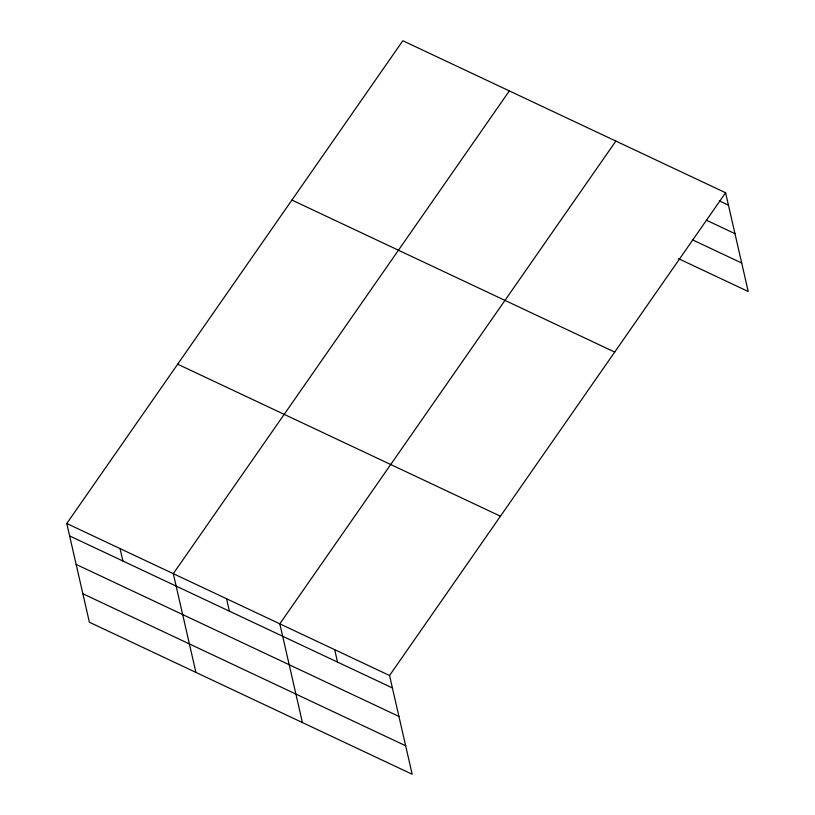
<?xml version="1.0" encoding="UTF-8"?>
<svg xmlns="http://www.w3.org/2000/svg" width="815" height="815" viewBox="0 0 815 815"><rect width="100%" height="100%" fill="white"/><g stroke="black" fill="none" stroke-linecap="round" stroke-linejoin="round"><path stroke-width="1.22" d="M725.605 192.758L389.56 675.513L412.176 774.25L89.395 622.242L66.779 523.505L402.824 40.75L725.605 192.758L748.221 291.495L678.488 258.65M509.344 90.913L173.3 573.668L195.916 672.406M615.865 141.076L279.82 623.832L302.426 722.569M719.299 200.867L728.447 205.176M706.391 220.203L734.977 233.661M692.536 239.855L741.691 263.011M291.933 200.062L614.714 352.07M177.68 364.193L500.451 516.211M66.779 523.505L389.56 675.513M69.621 535.924L392.402 687.931M76.152 564.408L398.932 716.416M82.875 593.758L405.646 745.766M334.69 649.677L337.532 662.096M226.56 598.75L229.402 611.168M120.039 548.587L122.882 561.005"/></g></svg>
